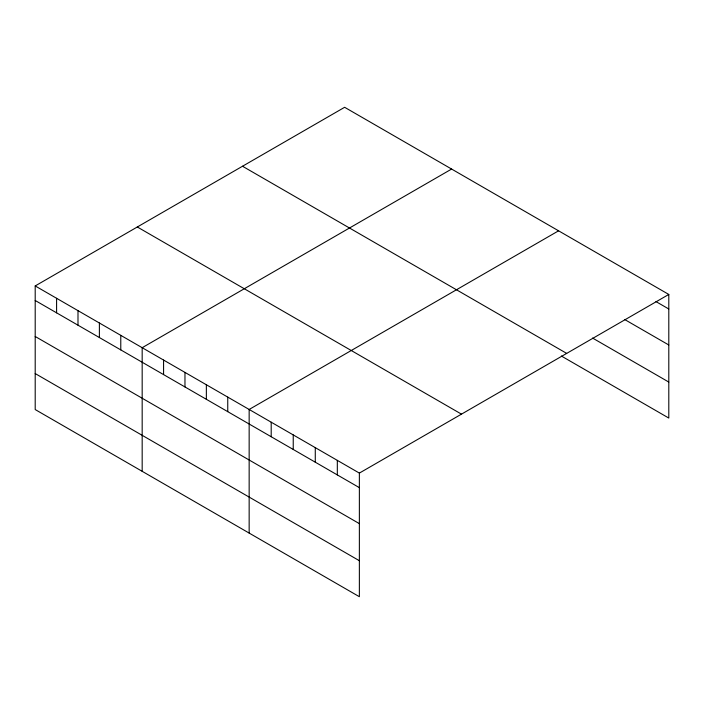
<?xml version="1.0" encoding="UTF-8"?>
<svg xmlns="http://www.w3.org/2000/svg" width="704" height="704" viewBox="0 0 704 704"><rect width="100%" height="100%" fill="white"/><g stroke="black" fill="none" stroke-linecap="round" stroke-linejoin="round"><path stroke-width="1.06" d="M35.2 285.938L359.366 473.097L359.366 596.71L35.2 409.552L35.2 285.938L344.634 107.29L668.8 294.448L668.8 418.062L561.334 356.013M451.607 169.057L142.173 347.706L142.173 471.31M558.58 230.815L249.154 409.464L249.154 533.078M359.366 473.097L668.8 294.448M655.943 301.576L668.8 308.994M624.712 319.537L668.8 344.986M592.566 338.052L668.8 382.07M242.519 166.25L566.685 353.399M137.315 226.987L461.481 414.146M35.2 300.485L359.366 487.643M35.2 336.477L359.366 523.635M35.2 373.56L359.366 560.718M337.322 460.372L337.322 474.918M315.278 447.647L315.278 462.194M293.234 434.914L293.234 449.469M271.198 422.189L271.198 436.735M227.753 397.109L227.753 411.655M206.36 384.762L206.36 399.309M184.967 372.407L184.967 386.954M163.574 360.052L163.574 374.598M120.78 335.35L120.78 349.897M99.387 322.995L99.387 337.542M77.994 310.649L77.994 325.195M56.593 298.294L56.593 312.84"/></g></svg>
